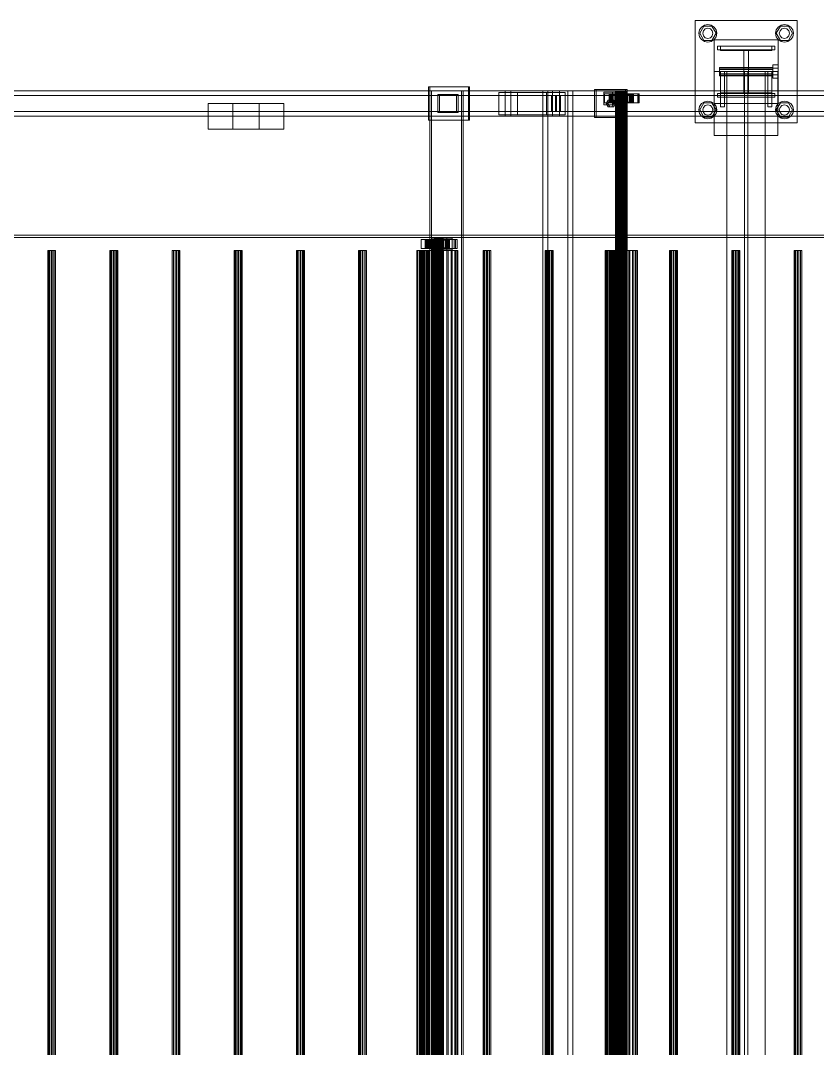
# Model space of a CAD drawing. Header units: millimetres. Extents: x -1970 to 59977, y -50268 to 6837.
# Drawn here: x 29023 to 30272, y -18000 to -16390 of the extents above; entities that cross this region are included whole.
import ezdxf

# ---------------------------------------------------------------- set-up
doc = ezdxf.new("R2010")
doc.units = ezdxf.units.MM
doc.layers.add('superior_C03', color=7, linetype='Continuous', lineweight=0)

msp = doc.modelspace()

# ---------------------------------------------------------------- linework, layer by layer
at = {"layer": 'superior_C03'}
for p, q in [((30080.182, -16550), (30080.182, -16390)), ((30080.182, -16390), (30240.182, -16390)), ((30086.182, -16410), (30087.247, -16404.642)), ((30087.247, -16404.642), (30090.282, -16400.101)), ((30087.382, -16410), (30093.782, -16398.915)), ((30090.282, -16400.101), (30094.824, -16397.066)), ((30093.254, -16406), (30096.182, -16403.072)), ((30093.782, -16398.915), (30106.582, -16398.915)), ((30094.824, -16397.066), (30100.182, -16396)), ((30096.182, -16403.072), (30100.182, -16402)), ((30100.182, -16396), (30105.539, -16397.066)), ((30100.182, -16402), (30104.182, -16403.072)), ((30104.182, -16403.072), (30107.11, -16406)), ((30105.539, -16397.066), (30110.081, -16400.101)), ((30106.582, -16398.915), (30112.982, -16410)), ((30110.081, -16400.101), (30113.116, -16404.642)), ((30113.116, -16404.642), (30114.182, -16410)), ((30206.182, -16410), (30207.247, -16404.642)), ((30207.247, -16404.642), (30210.282, -16400.101)), ((30207.382, -16410), (30213.782, -16398.915)), ((30210.282, -16400.101), (30214.824, -16397.066)), ((30213.254, -16406), (30216.182, -16403.072)), ((30213.782, -16398.915), (30226.582, -16398.915)), ((30214.824, -16397.066), (30220.182, -16396)), ((30216.182, -16403.072), (30220.182, -16402)), ((30220.182, -16396), (30225.539, -16397.066)), ((30220.182, -16402), (30224.182, -16403.072)), ((30224.182, -16403.072), (30227.11, -16406)), ((30225.539, -16397.066), (30230.081, -16400.101)), ((30226.582, -16398.915), (30232.982, -16410)), ((30230.081, -16400.101), (30233.116, -16404.642)), ((30233.116, -16404.642), (30234.182, -16410)), ((30240.182, -16390), (30240.182, -16550)), ((30087.247, -16415.358), (30086.182, -16410)), ((30090.282, -16419.899), (30087.247, -16415.358)), ((30093.782, -16421.085), (30087.382, -16410)), ((30094.824, -16422.934), (30090.282, -16419.899)), ((30092.182, -16410), (30093.254, -16406)), ((30093.254, -16414), (30092.182, -16410)), ((30096.182, -16416.928), (30093.254, -16414)), ((30106.582, -16421.085), (30093.782, -16421.085)), ((30100.182, -16418), (30096.182, -16416.928)), ((30104.182, -16416.928), (30100.182, -16418)), ((30107.11, -16414), (30104.182, -16416.928)), ((30110.081, -16419.899), (30105.539, -16422.934)), ((30112.982, -16410), (30106.582, -16421.085)), ((30107.11, -16406), (30108.182, -16410)), ((30108.182, -16410), (30107.11, -16414)), ((30113.116, -16415.358), (30110.081, -16419.899)), ((30110.182, -16520), (30110.182, -16420)), ((30110.182, -16420), (30210.182, -16420)), ((30114.182, -16410), (30113.116, -16415.358)), ((30207.247, -16415.358), (30206.182, -16410)), ((30210.282, -16419.899), (30207.247, -16415.358)), ((30213.782, -16421.085), (30207.382, -16410)), ((30210.182, -16420), (30210.182, -16520)), ((30214.824, -16422.934), (30210.282, -16419.899)), ((30212.182, -16410), (30213.254, -16406)), ((30213.254, -16414), (30212.182, -16410)), ((30216.182, -16416.928), (30213.254, -16414)), ((30226.582, -16421.085), (30213.782, -16421.085)), ((30220.182, -16418), (30216.182, -16416.928)), ((30224.182, -16416.928), (30220.182, -16418)), ((30227.11, -16414), (30224.182, -16416.928)), ((30230.081, -16419.899), (30225.539, -16422.934)), ((30232.982, -16410), (30226.582, -16421.085)), ((30227.11, -16406), (30228.182, -16410)), ((30228.182, -16410), (30227.11, -16414)), ((30233.116, -16415.358), (30230.081, -16419.899)), ((30234.182, -16410), (30233.116, -16415.358)), ((30100.182, -16424), (30094.824, -16422.934)), ((30105.539, -16422.934), (30100.182, -16424)), ((30115.182, -16430), (30205.182, -16430)), ((30115.182, -16436), (30115.182, -16430)), ((30115.182, -16436), (30205.182, -16436)), ((30120.182, -16437), (30120.182, -16430)), ((30120.182, -16430), (30200.182, -16430)), ((30200.182, -16437), (30120.182, -16437)), ((30156.682, -16503), (30156.682, -16437)), ((30156.682, -16437), (30163.682, -16437)), ((30163.682, -16437), (30163.682, -16503)), ((30200.182, -16430), (30200.182, -16437)), ((30205.182, -16436), (30205.182, -16430)), ((30220.182, -16424), (30214.824, -16422.934)), ((30225.539, -16422.934), (30220.182, -16424)), ((30109.957, -16570), (30109.957, -16470)), ((30109.957, -16470), (30209.957, -16470)), ((30118.182, -16464.457), (30118.182, -16463.6)), ((30202.182, -16463.6), (30118.182, -16463.6)), ((30118.182, -16464.457), (30118.182, -16466.8)), ((30118.182, -16464.457), (30202.182, -16464.457)), ((30118.182, -16466.8), (30118.182, -16470)), ((30118.182, -16466.8), (30202.182, -16466.8)), ((30118.182, -16470), (30118.182, -16473.2)), ((30118.182, -16470), (30202.182, -16470)), ((30120.182, -16470), (30120.182, -16525)), ((30120.182, -16470), (30126.182, -16470)), ((30126.182, -16470), (30126.182, -16525)), ((30190.182, -16470), (30130.182, -16470)), ((30130.182, -16470), (30130.182, -19530)), ((30162.682, -16470), (30157.682, -16470)), ((30157.682, -16470), (30157.682, -19530)), ((30162.682, -19530), (30162.682, -16470)), ((30190.182, -19530), (30190.182, -16470)), ((30194.182, -16470), (30194.182, -16525)), ((30194.182, -16470), (30200.182, -16470)), ((30200.182, -16470), (30200.182, -16525)), ((30202.182, -16464.8), (30202.182, -16459.6)), ((30210.182, -16459.6), (30202.182, -16459.6)), ((30202.182, -16463.6), (30202.182, -16464.457)), ((30202.182, -16464.457), (30202.182, -16466.8)), ((30202.182, -16464.8), (30202.182, -16475.2)), ((30202.182, -16464.8), (30210.182, -16464.8)), ((30202.182, -16466.8), (30202.182, -16470)), ((30202.182, -16470), (30202.182, -16473.2)), ((30209.957, -16470), (30209.957, -16570)), ((30210.182, -16459.6), (30210.182, -16464.8)), ((30210.182, -16464.8), (30210.182, -16475.2)), ((30118.182, -16473.2), (30118.182, -16475.543)), ((30118.182, -16473.2), (30202.182, -16473.2)), ((30118.182, -16475.543), (30118.182, -16476.4)), ((30118.182, -16475.543), (30202.182, -16475.543)), ((30118.182, -16476.4), (30202.182, -16476.4)), ((30202.182, -16473.2), (30202.182, -16475.543)), ((30202.182, -16475.2), (30202.182, -16480.4)), ((30202.182, -16475.2), (30210.182, -16475.2)), ((30202.182, -16475.543), (30202.182, -16476.4)), ((30202.182, -16480.4), (30210.182, -16480.4)), ((30210.182, -16475.2), (30210.182, -16480.4)), ((38691.362, -16500), (27582.557, -16500)), ((27583.456, -16500), (38692.26, -16500)), ((29782.73, -16500), (28613.383, -16500)), ((28622.366, -16500), (29791.713, -16500)), ((29856.616, -16500), (28687.268, -16500)), ((28698.497, -16500), (29867.845, -16500)), ((29725.089, -16494), (29662.724, -16494)), ((29662.724, -16494), (29662.724, -16546)), ((29664.52, -16494), (29662.724, -16494)), ((29664.52, -16546), (29664.52, -16494)), ((29664.52, -16494), (29726.886, -16494)), ((29714.166, -16500), (29664.664, -16500)), ((29664.664, -16500), (29664.664, -19500)), ((29667.359, -16500), (29664.664, -16500)), ((29667.359, -19500), (29667.359, -16500)), ((29667.359, -16500), (29716.861, -16500)), ((29714.166, -19500), (29714.166, -16500)), ((29714.166, -16500), (29716.861, -16500)), ((29716.861, -16500), (29716.861, -19500)), ((29725.089, -16546), (29725.089, -16494)), ((29725.089, -16494), (29726.886, -16494)), ((29726.886, -16494), (29726.886, -16546)), ((29801.839, -16502.5), (29772.605, -16502.5)), ((29772.605, -16502.5), (29772.605, -16537.5)), ((29847.614, -16502.5), (29772.605, -16502.5)), ((29782.73, -16500), (29782.73, -16540)), ((29791.713, -16500), (29782.73, -16500)), ((30952.078, -16500), (29782.73, -16500)), ((29791.713, -16540), (29791.713, -16500)), ((29791.713, -16500), (30961.061, -16500)), ((29801.839, -16537.5), (29801.839, -16502.5)), ((29801.839, -16502.5), (29876.847, -16502.5)), ((29880.597, -16500), (29841.618, -16500)), ((29841.618, -16500), (29841.618, -19500)), ((29849.479, -16500), (29841.618, -16500)), ((29847.614, -16537.5), (29847.614, -16502.5)), ((29847.614, -16502.5), (29876.847, -16502.5)), ((29849.479, -19500), (29849.479, -16500)), ((29849.479, -16500), (29888.457, -16500)), ((29856.616, -16500), (29856.616, -16540)), ((29867.845, -16500), (29856.616, -16500)), ((31025.964, -16500), (29856.616, -16500)), ((29867.845, -16540), (29867.845, -16500)), ((29867.845, -16500), (31037.193, -16500)), ((29876.847, -16502.5), (29876.847, -16537.5)), ((29880.597, -19500), (29880.597, -16500)), ((29880.597, -16500), (29888.457, -16500)), ((29888.457, -16500), (29888.457, -19500)), ((29971.09, -16498), (29922.367, -16498)), ((29922.367, -16498), (29922.367, -16542)), ((29925.062, -16498), (29922.367, -16498)), ((29925.062, -16542), (29925.062, -16498)), ((29925.062, -16498), (29973.784, -16498)), ((29956.473, -16502), (29936.984, -16502)), ((29936.984, -16502), (29936.984, -16522)), ((29950.997, -16502), (29936.984, -16502)), ((29950.997, -16522), (29950.997, -16502)), ((29950.997, -16502), (29970.486, -16502)), ((29955.954, -16500), (29955.565, -16500)), ((29955.565, -16500), (29955.789, -16500)), ((29955.565, -19500), (29955.565, -16500)), ((29955.789, -16500), (29956.611, -16500)), ((29955.789, -19500), (29955.789, -16500)), ((29956.929, -16500), (29955.954, -16500)), ((29955.954, -19500), (29955.954, -16500)), ((29956.473, -16522), (29956.473, -16502)), ((29956.473, -16502), (29970.486, -16502)), ((29956.611, -16500), (29957.975, -16500)), ((29956.611, -19500), (29956.611, -16500)), ((29958.424, -16500), (29956.929, -16500)), ((29956.929, -19500), (29956.929, -16500)), ((29957.975, -16500), (29959.787, -16500)), ((29957.975, -19500), (29957.975, -16500)), ((29960.337, -16500), (29958.424, -16500)), ((29958.424, -19500), (29958.424, -16500)), ((29959.787, -16500), (29961.925, -16500)), ((29959.787, -19500), (29959.787, -16500)), ((29962.538, -16500), (29960.337, -16500)), ((29960.337, -19500), (29960.337, -16500)), ((29961.925, -16500), (29964.242, -16500)), ((29961.925, -19500), (29961.925, -16500)), ((29964.877, -16500), (29962.538, -16500)), ((29962.538, -19500), (29962.538, -16500)), ((29964.242, -16500), (29966.581, -16500)), ((29964.242, -19500), (29964.242, -16500)), ((29967.194, -16500), (29964.877, -16500)), ((29964.877, -19500), (29964.877, -16500)), ((29966.581, -16500), (29968.782, -16500)), ((29966.581, -19500), (29966.581, -16500)), ((29969.332, -16500), (29967.194, -16500)), ((29967.194, -19500), (29967.194, -16500)), ((29968.782, -16500), (29970.695, -16500)), ((29968.782, -19500), (29968.782, -16500)), ((29971.144, -16500), (29969.332, -16500)), ((29969.332, -19500), (29969.332, -16500)), ((29970.486, -16502), (29970.486, -16522)), ((29970.695, -16500), (29972.19, -16500)), ((29970.695, -19500), (29970.695, -16500)), ((29971.09, -16542), (29971.09, -16498)), ((29971.09, -16498), (29973.784, -16498)), ((29972.508, -16500), (29971.144, -16500)), ((29971.144, -19500), (29971.144, -16500)), ((29972.19, -16500), (29973.165, -16500)), ((29972.19, -19500), (29972.19, -16500)), ((29973.33, -16500), (29972.508, -16500)), ((29972.508, -19500), (29972.508, -16500)), ((29973.165, -16500), (29973.554, -16500)), ((29973.165, -19500), (29973.165, -16500)), ((29973.554, -16500), (29973.33, -16500)), ((29973.33, -16500), (29973.33, -19500)), ((29973.554, -19500), (29973.554, -16500)), ((29973.784, -16498), (29973.784, -16542)), ((28617.2, -16507.5), (29861.556, -16507.5)), ((29862.904, -16507.5), (28618.548, -16507.5)), ((29706.277, -16506), (29677.044, -16506)), ((29677.044, -16506), (29677.044, -16534)), ((29679.739, -16506), (29677.044, -16506)), ((29679.739, -16534), (29679.739, -16506)), ((29679.739, -16506), (29708.972, -16506)), ((29706.277, -16534), (29706.277, -16506)), ((29706.277, -16506), (29708.972, -16506)), ((29708.972, -16506), (29708.972, -16534)), ((29855.066, -16507.5), (29869.395, -16507.5)), ((29855.066, -16532.5), (29855.066, -16507.5)), ((30949.405, -16507.5), (29855.066, -16507.5)), ((29861.556, -16532.5), (29861.556, -16507.5)), ((29861.556, -16507.5), (29862.904, -16507.5)), ((29862.904, -16507.5), (29862.904, -16532.5)), ((29869.395, -16507.5), (29869.395, -16532.5)), ((29869.395, -16507.5), (30963.734, -16507.5)), ((29950.099, -16505), (29938.405, -16505)), ((29938.405, -16505), (29938.405, -16519)), ((29947.838, -16505), (29938.405, -16505)), ((29940.881, -16520), (29943.805, -16514.804)), ((29946.5, -16514.804), (29943.576, -16520)), ((29943.805, -16514.804), (29949.652, -16514.804)), ((29946.5, -16514.804), (29943.805, -16514.804)), ((29946.392, -16506), (29945.571, -16506)), ((29945.571, -16506), (29955.565, -16506)), ((29945.571, -16518), (29945.571, -16506)), ((29945.571, -16506), (29946.045, -16506)), ((29955.565, -16518), (29945.571, -16518)), ((29945.571, -16518), (29946.392, -16518)), ((29946.045, -16518), (29945.571, -16518)), ((29946.045, -16506), (29955.789, -16506)), ((29946.045, -16518), (29946.045, -16506)), ((29946.045, -16506), (29947.78, -16506)), ((29955.789, -16518), (29946.045, -16518)), ((29947.78, -16518), (29946.045, -16518)), ((29991.014, -16505), (29946.189, -16505)), ((29946.189, -16505), (29946.189, -16519)), ((29947.986, -16505), (29946.189, -16505)), ((29948.45, -16506), (29946.392, -16506)), ((29946.392, -16506), (29955.954, -16506)), ((29946.392, -16518), (29946.392, -16506)), ((29955.954, -16518), (29946.392, -16518)), ((29946.392, -16518), (29948.45, -16518)), ((29952.346, -16514.804), (29946.5, -16514.804)), ((29947.78, -16506), (29956.611, -16506)), ((29947.78, -16518), (29947.78, -16506)), ((29947.78, -16506), (29950.659, -16506)), ((29956.611, -16518), (29947.78, -16518)), ((29950.659, -16518), (29947.78, -16518)), ((29947.838, -16519), (29947.838, -16505)), ((29947.838, -16505), (29959.531, -16505)), ((29947.986, -16519), (29947.986, -16505)), ((29947.986, -16505), (29992.811, -16505)), ((29951.607, -16506), (29948.45, -16506)), ((29948.45, -16506), (29956.929, -16506)), ((29948.45, -16518), (29948.45, -16506)), ((29956.929, -16518), (29948.45, -16518)), ((29948.45, -16518), (29951.607, -16518)), ((29949.652, -16514.804), (29952.575, -16520)), ((29952.346, -16514.804), (29949.652, -16514.804)), ((29950.099, -16519), (29950.099, -16505)), ((29950.099, -16505), (29959.531, -16505)), ((29950.659, -16506), (29957.975, -16506)), ((29950.659, -16518), (29950.659, -16506)), ((29950.659, -16506), (29954.485, -16506)), ((29957.975, -16518), (29950.659, -16518)), ((29954.485, -16518), (29950.659, -16518)), ((29955.646, -16506), (29951.607, -16506)), ((29951.607, -16506), (29958.424, -16506)), ((29951.607, -16518), (29951.607, -16506)), ((29958.424, -16518), (29951.607, -16518)), ((29951.607, -16518), (29955.646, -16518)), ((29955.27, -16520), (29952.346, -16514.804)), ((29954.485, -16506), (29959.787, -16506)), ((29954.485, -16518), (29954.485, -16506)), ((29954.485, -16506), (29958.997, -16506)), ((29959.787, -16518), (29954.485, -16518)), ((29958.997, -16518), (29954.485, -16518)), ((29955.565, -16506), (29955.954, -16506)), ((29955.565, -16506), (29955.565, -16518)), ((29955.789, -16506), (29955.565, -16506)), ((29955.954, -16518), (29955.565, -16518)), ((29955.565, -16518), (29955.789, -16518)), ((29960.293, -16506), (29955.646, -16506)), ((29955.646, -16506), (29960.337, -16506)), ((29955.646, -16518), (29955.646, -16506)), ((29960.337, -16518), (29955.646, -16518)), ((29955.646, -16518), (29960.293, -16518)), ((29955.789, -16506), (29955.789, -16518)), ((29956.611, -16506), (29955.789, -16506)), ((29955.789, -16518), (29956.611, -16518)), ((29955.954, -16506), (29956.929, -16506)), ((29955.954, -16506), (29955.954, -16518)), ((29956.929, -16518), (29955.954, -16518)), ((29956.611, -16506), (29956.611, -16518)), ((29957.975, -16506), (29956.611, -16506)), ((29956.611, -16518), (29957.975, -16518)), ((29956.929, -16506), (29958.424, -16506)), ((29956.929, -16506), (29956.929, -16518)), ((29958.424, -16518), (29956.929, -16518)), ((29957.975, -16506), (29957.975, -16518)), ((29959.787, -16506), (29957.975, -16506)), ((29957.975, -16518), (29959.787, -16518)), ((29958.424, -16506), (29960.337, -16506)), ((29958.424, -16506), (29958.424, -16518)), ((29960.337, -16518), (29958.424, -16518)), ((29958.997, -16506), (29961.925, -16506)), ((29958.997, -16518), (29958.997, -16506)), ((29958.997, -16506), (29963.889, -16506)), ((29961.925, -16518), (29958.997, -16518)), ((29963.889, -16518), (29958.997, -16518)), ((29959.531, -16505), (29959.531, -16519)), ((29959.787, -16506), (29959.787, -16518)), ((29961.925, -16506), (29959.787, -16506)), ((29959.787, -16518), (29961.925, -16518)), ((29965.23, -16506), (29960.293, -16506)), ((29960.293, -16506), (29962.538, -16506)), ((29960.293, -16518), (29960.293, -16506)), ((29962.538, -16518), (29960.293, -16518)), ((29960.293, -16518), (29965.23, -16518)), ((29960.337, -16506), (29962.538, -16506)), ((29960.337, -16506), (29960.337, -16518)), ((29962.538, -16518), (29960.337, -16518)), ((29961.925, -16506), (29961.925, -16518)), ((29964.242, -16506), (29961.925, -16506)), ((29961.925, -16518), (29964.242, -16518)), ((29962.538, -16506), (29964.877, -16506)), ((29962.538, -16506), (29962.538, -16518)), ((29964.877, -16518), (29962.538, -16518)), ((29963.889, -16506), (29964.242, -16506)), ((29963.889, -16518), (29963.889, -16506)), ((29963.889, -16506), (29968.826, -16506)), ((29964.242, -16518), (29963.889, -16518)), ((29968.826, -16518), (29963.889, -16518)), ((29964.242, -16506), (29964.242, -16518)), ((29966.581, -16506), (29964.242, -16506)), ((29964.242, -16518), (29966.581, -16518)), ((29965.23, -16506), (29964.877, -16506)), ((29964.877, -16506), (29967.194, -16506)), ((29964.877, -16506), (29964.877, -16518)), ((29967.194, -16518), (29964.877, -16518)), ((29964.877, -16518), (29965.23, -16518)), ((29970.122, -16506), (29965.23, -16506)), ((29965.23, -16518), (29965.23, -16506)), ((29965.23, -16518), (29970.122, -16518)), ((29968.826, -16506), (29966.581, -16506)), ((29966.581, -16506), (29966.581, -16518)), ((29968.782, -16506), (29966.581, -16506)), ((29966.581, -16518), (29968.826, -16518)), ((29966.581, -16518), (29968.782, -16518)), ((29970.122, -16506), (29967.194, -16506)), ((29967.194, -16506), (29969.332, -16506)), ((29967.194, -16506), (29967.194, -16518)), ((29969.332, -16518), (29967.194, -16518)), ((29967.194, -16518), (29970.122, -16518)), ((29973.473, -16506), (29968.782, -16506)), ((29968.782, -16506), (29968.782, -16518)), ((29970.695, -16506), (29968.782, -16506)), ((29968.782, -16518), (29973.473, -16518)), ((29968.782, -16518), (29970.695, -16518)), ((29968.826, -16518), (29968.826, -16506)), ((29968.826, -16506), (29973.473, -16506)), ((29973.473, -16518), (29968.826, -16518)), ((29974.634, -16506), (29969.332, -16506)), ((29969.332, -16506), (29971.144, -16506)), ((29969.332, -16506), (29969.332, -16518)), ((29971.144, -16518), (29969.332, -16518)), ((29969.332, -16518), (29974.634, -16518)), ((29981.281, -16505), (29969.588, -16505)), ((29969.588, -16505), (29969.588, -16519)), ((29979.02, -16505), (29969.588, -16505)), ((29974.634, -16506), (29970.122, -16506)), ((29970.122, -16518), (29970.122, -16506)), ((29970.122, -16518), (29974.634, -16518)), ((29977.512, -16506), (29970.695, -16506)), ((29970.695, -16506), (29970.695, -16518)), ((29972.19, -16506), (29970.695, -16506)), ((29970.695, -16518), (29977.512, -16518)), ((29970.695, -16518), (29972.19, -16518)), ((29978.46, -16506), (29971.144, -16506)), ((29971.144, -16506), (29972.508, -16506)), ((29971.144, -16506), (29971.144, -16518)), ((29972.508, -16518), (29971.144, -16518)), ((29971.144, -16518), (29978.46, -16518)), ((29980.669, -16506), (29972.19, -16506)), ((29972.19, -16506), (29972.19, -16518)), ((29973.165, -16506), (29972.19, -16506)), ((29972.19, -16518), (29980.669, -16518)), ((29972.19, -16518), (29973.165, -16518)), ((29981.339, -16506), (29972.508, -16506)), ((29972.508, -16506), (29973.33, -16506)), ((29972.508, -16506), (29972.508, -16518)), ((29973.33, -16518), (29972.508, -16518)), ((29972.508, -16518), (29981.339, -16518)), ((29982.727, -16506), (29973.165, -16506)), ((29973.165, -16506), (29973.165, -16518)), ((29973.554, -16506), (29973.165, -16506)), ((29973.165, -16518), (29982.727, -16518)), ((29973.165, -16518), (29973.554, -16518)), ((29973.33, -16506), (29983.074, -16506)), ((29973.33, -16518), (29973.33, -16506)), ((29973.33, -16506), (29973.554, -16506)), ((29983.074, -16518), (29973.33, -16518)), ((29973.554, -16518), (29973.33, -16518)), ((29973.473, -16518), (29973.473, -16506)), ((29973.473, -16506), (29977.512, -16506)), ((29977.512, -16518), (29973.473, -16518)), ((29983.548, -16506), (29973.554, -16506)), ((29973.554, -16506), (29973.554, -16518)), ((29973.554, -16518), (29983.548, -16518)), ((29978.46, -16506), (29974.634, -16506)), ((29974.634, -16518), (29974.634, -16506)), ((29974.634, -16518), (29978.46, -16518)), ((29977.512, -16518), (29977.512, -16506)), ((29977.512, -16506), (29980.669, -16506)), ((29980.669, -16518), (29977.512, -16518)), ((29981.339, -16506), (29978.46, -16506)), ((29978.46, -16518), (29978.46, -16506)), ((29978.46, -16518), (29981.339, -16518)), ((29979.02, -16519), (29979.02, -16505)), ((29979.02, -16505), (29990.714, -16505)), ((29980.669, -16518), (29980.669, -16506)), ((29980.669, -16506), (29982.727, -16506)), ((29982.727, -16518), (29980.669, -16518)), ((29981.281, -16519), (29981.281, -16505)), ((29981.281, -16505), (29990.714, -16505)), ((29983.074, -16506), (29981.339, -16506)), ((29981.339, -16518), (29981.339, -16506)), ((29981.339, -16518), (29983.074, -16518)), ((29982.727, -16518), (29982.727, -16506)), ((29982.727, -16506), (29983.548, -16506)), ((29983.548, -16518), (29982.727, -16518)), ((29983.074, -16506), (29983.074, -16518)), ((29983.548, -16506), (29983.074, -16506)), ((29983.074, -16518), (29983.548, -16518)), ((29983.548, -16518), (29983.548, -16506)), ((29990.714, -16505), (29990.714, -16519)), ((29991.014, -16519), (29991.014, -16505)), ((29991.014, -16505), (29992.811, -16505)), ((29992.811, -16505), (29992.811, -16519)), ((30090.282, -16520.101), (30094.824, -16517.066)), ((30094.824, -16517.066), (30100.182, -16516)), ((30100.182, -16516), (30105.539, -16517.066)), ((30105.539, -16517.066), (30110.081, -16520.101)), ((30115.182, -16504), (30205.182, -16504)), ((30115.182, -16510), (30115.182, -16504)), ((30115.182, -16510), (30205.182, -16510)), ((30120.182, -16510), (30120.182, -16503)), ((30120.182, -16503), (30200.182, -16503)), ((30200.182, -16510), (30120.182, -16510)), ((30163.682, -16503), (30156.682, -16503)), ((30200.182, -16503), (30200.182, -16510)), ((30205.182, -16510), (30205.182, -16504)), ((30210.282, -16520.101), (30214.824, -16517.066)), ((30214.824, -16517.066), (30220.182, -16516)), ((30220.182, -16516), (30225.539, -16517.066)), ((30225.539, -16517.066), (30230.081, -16520.101)), ((28617.2, -16532.5), (29861.556, -16532.5)), ((28618.548, -16532.5), (29862.904, -16532.5)), ((29356.068, -16520), (29317.09, -16520)), ((29317.09, -16520), (29317.09, -16560)), ((29397.039, -16520), (29317.09, -16520)), ((29356.068, -16560), (29356.068, -16520)), ((29356.068, -16520), (29436.017, -16520)), ((29397.039, -16560), (29397.039, -16520)), ((29397.039, -16520), (29436.017, -16520)), ((29436.017, -16520), (29436.017, -16560)), ((29677.044, -16534), (29706.277, -16534)), ((29677.044, -16534), (29679.739, -16534)), ((29708.972, -16534), (29679.739, -16534)), ((29708.972, -16534), (29706.277, -16534)), ((29869.395, -16532.5), (29855.066, -16532.5)), ((29855.066, -16532.5), (30949.405, -16532.5)), ((29862.904, -16532.5), (29861.556, -16532.5)), ((29869.395, -16532.5), (30963.734, -16532.5)), ((29936.984, -16522), (29956.473, -16522)), ((29936.984, -16522), (29950.997, -16522)), ((29938.405, -16519), (29950.099, -16519)), ((29938.405, -16519), (29947.838, -16519)), ((29943.805, -16525.196), (29940.881, -16520)), ((29940.881, -16520), (29943.576, -16520)), ((29943.576, -16520), (29946.5, -16525.196)), ((29949.652, -16525.196), (29943.805, -16525.196)), ((29946.5, -16525.196), (29943.805, -16525.196)), ((29946.189, -16519), (29991.014, -16519)), ((29946.189, -16519), (29947.986, -16519)), ((29946.5, -16525.196), (29952.346, -16525.196)), ((29959.531, -16519), (29947.838, -16519)), ((29992.811, -16519), (29947.986, -16519)), ((29952.575, -16520), (29949.652, -16525.196)), ((29952.346, -16525.196), (29949.652, -16525.196)), ((29959.531, -16519), (29950.099, -16519)), ((29970.486, -16522), (29950.997, -16522)), ((29952.346, -16525.196), (29955.27, -16520)), ((29955.27, -16520), (29952.575, -16520)), ((29970.486, -16522), (29956.473, -16522)), ((29969.588, -16519), (29981.281, -16519)), ((29969.588, -16519), (29979.02, -16519)), ((29990.714, -16519), (29979.02, -16519)), ((29990.714, -16519), (29981.281, -16519)), ((29992.811, -16519), (29991.014, -16519)), ((30086.182, -16530), (30087.247, -16524.642)), ((30087.247, -16535.358), (30086.182, -16530)), ((30087.247, -16524.642), (30090.282, -16520.101)), ((30087.382, -16530), (30093.782, -16518.915)), ((30093.782, -16541.085), (30087.382, -16530)), ((30092.182, -16530), (30093.254, -16526)), ((30093.254, -16534), (30092.182, -16530)), ((30093.254, -16526), (30096.182, -16523.072)), ((30096.182, -16536.928), (30093.254, -16534)), ((30093.782, -16518.915), (30106.582, -16518.915)), ((30096.182, -16523.072), (30100.182, -16522)), ((30100.182, -16522), (30104.182, -16523.072)), ((30104.182, -16523.072), (30107.11, -16526)), ((30107.11, -16534), (30104.182, -16536.928)), ((30106.582, -16518.915), (30112.982, -16530)), ((30112.982, -16530), (30106.582, -16541.085)), ((30107.11, -16526), (30108.182, -16530)), ((30108.182, -16530), (30107.11, -16534)), ((30110.081, -16520.101), (30113.116, -16524.642)), ((30210.182, -16520), (30110.182, -16520)), ((30113.116, -16524.642), (30114.182, -16530)), ((30114.182, -16530), (30113.116, -16535.358)), ((30120.182, -16525), (30126.182, -16525)), ((30194.182, -16525), (30200.182, -16525)), ((30206.182, -16530), (30207.247, -16524.642)), ((30207.247, -16535.358), (30206.182, -16530)), ((30207.247, -16524.642), (30210.282, -16520.101)), ((30207.382, -16530), (30213.782, -16518.915)), ((30213.782, -16541.085), (30207.382, -16530)), ((30212.182, -16530), (30213.254, -16526)), ((30213.254, -16534), (30212.182, -16530)), ((30213.254, -16526), (30216.182, -16523.072)), ((30216.182, -16536.928), (30213.254, -16534)), ((30213.782, -16518.915), (30226.582, -16518.915)), ((30216.182, -16523.072), (30220.182, -16522)), ((30220.182, -16522), (30224.182, -16523.072)), ((30224.182, -16523.072), (30227.11, -16526)), ((30227.11, -16534), (30224.182, -16536.928)), ((30226.582, -16518.915), (30232.982, -16530)), ((30232.982, -16530), (30226.582, -16541.085)), ((30227.11, -16526), (30228.182, -16530)), ((30228.182, -16530), (30227.11, -16534)), ((30230.081, -16520.101), (30233.116, -16524.642)), ((30233.116, -16524.642), (30234.182, -16530)), ((30234.182, -16530), (30233.116, -16535.358)), ((28613.383, -16540), (29782.73, -16540)), ((28622.366, -16540), (29791.713, -16540)), ((28687.268, -16540), (29856.616, -16540)), ((28698.497, -16540), (29867.845, -16540)), ((29662.724, -16546), (29725.089, -16546)), ((29662.724, -16546), (29664.52, -16546)), ((29726.886, -16546), (29664.52, -16546)), ((29726.886, -16546), (29725.089, -16546)), ((29772.605, -16537.5), (29801.839, -16537.5)), ((29847.614, -16537.5), (29772.605, -16537.5)), ((29782.73, -16540), (29791.713, -16540)), ((29782.73, -16540), (30952.078, -16540)), ((29791.713, -16540), (30961.061, -16540)), ((29876.847, -16537.5), (29801.839, -16537.5)), ((29876.847, -16537.5), (29847.614, -16537.5)), ((29856.616, -16540), (29867.845, -16540)), ((29856.616, -16540), (31025.964, -16540)), ((29867.845, -16540), (31037.193, -16540)), ((29922.367, -16542), (29971.09, -16542)), ((29922.367, -16542), (29925.062, -16542)), ((29973.784, -16542), (29925.062, -16542)), ((29973.784, -16542), (29971.09, -16542)), ((30240.182, -16550), (30080.182, -16550)), ((30090.282, -16539.899), (30087.247, -16535.358)), ((30094.824, -16542.934), (30090.282, -16539.899)), ((30106.582, -16541.085), (30093.782, -16541.085)), ((30100.182, -16544), (30094.824, -16542.934)), ((30100.182, -16538), (30096.182, -16536.928)), ((30104.182, -16536.928), (30100.182, -16538)), ((30105.539, -16542.934), (30100.182, -16544)), ((30110.081, -16539.899), (30105.539, -16542.934)), ((30113.116, -16535.358), (30110.081, -16539.899)), ((30210.282, -16539.899), (30207.247, -16535.358)), ((30214.824, -16542.934), (30210.282, -16539.899)), ((30226.582, -16541.085), (30213.782, -16541.085)), ((30220.182, -16544), (30214.824, -16542.934)), ((30220.182, -16538), (30216.182, -16536.928)), ((30224.182, -16536.928), (30220.182, -16538)), ((30225.539, -16542.934), (30220.182, -16544)), ((30230.081, -16539.899), (30225.539, -16542.934)), ((30233.116, -16535.358), (30230.081, -16539.899)), ((29317.09, -16560), (29356.068, -16560)), ((29317.09, -16560), (29397.039, -16560)), ((29436.017, -16560), (29356.068, -16560)), ((29436.017, -16560), (29397.039, -16560)), ((30209.957, -16570), (30109.957, -16570)), ((27582.557, -16726), (38691.362, -16726)), ((38720.557, -16726), (27611.752, -16726)), ((38691.362, -16730), (27582.557, -16730)), ((38692.26, -16730), (27583.456, -16730)), ((27611.752, -16730), (38720.557, -16730)), ((29660.505, -16733), (29650.761, -16733)), ((29650.761, -16733), (29650.761, -16747)), ((29661.54, -16733), (29650.761, -16733)), ((29658.222, -16734), (29657.401, -16734)), ((29657.401, -16734), (29667.395, -16734)), ((29657.401, -16746), (29657.401, -16734)), ((29657.401, -16734), (29657.875, -16734)), ((29657.875, -16734), (29667.619, -16734)), ((29657.875, -16746), (29657.875, -16734)), ((29657.875, -16734), (29659.61, -16734)), ((29704.942, -16733), (29658.168, -16733)), ((29658.168, -16733), (29658.168, -16747)), ((29660.414, -16733), (29658.168, -16733)), ((29660.28, -16734), (29658.222, -16734)), ((29658.222, -16734), (29667.784, -16734)), ((29658.222, -16746), (29658.222, -16734)), ((29659.61, -16734), (29668.441, -16734)), ((29659.61, -16746), (29659.61, -16734)), ((29659.61, -16734), (29662.489, -16734)), ((29663.437, -16734), (29660.28, -16734)), ((29660.28, -16734), (29668.759, -16734)), ((29660.28, -16746), (29660.28, -16734)), ((29660.414, -16747), (29660.414, -16733)), ((29660.414, -16733), (29707.187, -16733)), ((29660.505, -16747), (29660.505, -16733)), ((29660.505, -16733), (29671.285, -16733)), ((29661.54, -16747), (29661.54, -16733)), ((29661.54, -16733), (29671.285, -16733)), ((29662.489, -16734), (29669.805, -16734)), ((29662.489, -16746), (29662.489, -16734)), ((29662.489, -16734), (29666.315, -16734)), ((29667.476, -16734), (29663.437, -16734)), ((29663.437, -16734), (29670.254, -16734)), ((29663.437, -16746), (29663.437, -16734)), ((29666.315, -16734), (29671.617, -16734)), ((29666.315, -16746), (29666.315, -16734)), ((29666.315, -16734), (29670.827, -16734)), ((29667.784, -16732), (29667.395, -16732)), ((29667.395, -16732), (29667.619, -16732)), ((29667.395, -19268), (29667.395, -16732)), ((29667.395, -16734), (29667.784, -16734)), ((29667.395, -16734), (29667.395, -16746)), ((29667.619, -16734), (29667.395, -16734)), ((29672.123, -16734), (29667.476, -16734)), ((29667.476, -16734), (29672.167, -16734)), ((29667.476, -16746), (29667.476, -16734)), ((29667.619, -16732), (29668.441, -16732)), ((29667.619, -19268), (29667.619, -16732)), ((29667.619, -16734), (29667.619, -16746)), ((29668.441, -16734), (29667.619, -16734)), ((29668.759, -16732), (29667.784, -16732)), ((29667.784, -19268), (29667.784, -16732)), ((29667.784, -16734), (29668.759, -16734)), ((29667.784, -16734), (29667.784, -16746)), ((29668.441, -16732), (29669.805, -16732)), ((29668.441, -19268), (29668.441, -16732)), ((29668.441, -16734), (29668.441, -16746)), ((29669.805, -16734), (29668.441, -16734)), ((29670.254, -16732), (29668.759, -16732)), ((29668.759, -19268), (29668.759, -16732)), ((29668.759, -16734), (29670.254, -16734)), ((29668.759, -16734), (29668.759, -16746)), ((29669.805, -16732), (29671.617, -16732)), ((29669.805, -19268), (29669.805, -16732)), ((29669.805, -16734), (29669.805, -16746)), ((29671.617, -16734), (29669.805, -16734)), ((29672.167, -16732), (29670.254, -16732)), ((29670.254, -19268), (29670.254, -16732)), ((29670.254, -16734), (29672.167, -16734)), ((29670.254, -16734), (29670.254, -16746)), ((29670.827, -16734), (29673.755, -16734)), ((29670.827, -16746), (29670.827, -16734)), ((29670.827, -16734), (29675.719, -16734)), ((29671.285, -16733), (29671.285, -16747)), ((29671.617, -16732), (29673.755, -16732)), ((29671.617, -19268), (29671.617, -16732)), ((29671.617, -16734), (29671.617, -16746)), ((29673.755, -16734), (29671.617, -16734)), ((29691.299, -16731), (29671.81, -16731)), ((29671.81, -16731), (29671.81, -16749)), ((29679.895, -16731), (29671.81, -16731)), ((29677.06, -16734), (29672.123, -16734)), ((29672.123, -16734), (29674.368, -16734)), ((29672.123, -16746), (29672.123, -16734)), ((29674.368, -16732), (29672.167, -16732)), ((29672.167, -19268), (29672.167, -16732)), ((29672.167, -16734), (29674.368, -16734)), ((29672.167, -16734), (29672.167, -16746)), ((29673.755, -16732), (29676.072, -16732)), ((29673.755, -19268), (29673.755, -16732)), ((29673.755, -16734), (29673.755, -16746)), ((29676.072, -16734), (29673.755, -16734)), ((29676.707, -16732), (29674.368, -16732)), ((29674.368, -19268), (29674.368, -16732)), ((29674.368, -16734), (29676.707, -16734)), ((29674.368, -16734), (29674.368, -16746)), ((29675.719, -16734), (29676.072, -16734)), ((29675.719, -16746), (29675.719, -16734)), ((29675.719, -16734), (29680.656, -16734)), ((29676.072, -16732), (29678.411, -16732)), ((29676.072, -19268), (29676.072, -16732)), ((29676.072, -16734), (29676.072, -16746)), ((29678.411, -16734), (29676.072, -16734)), ((29679.024, -16732), (29676.707, -16732)), ((29676.707, -19268), (29676.707, -16732)), ((29677.06, -16734), (29676.707, -16734)), ((29676.707, -16734), (29679.024, -16734)), ((29676.707, -16734), (29676.707, -16746)), ((29681.952, -16734), (29677.06, -16734)), ((29677.06, -16746), (29677.06, -16734)), ((29678.411, -16732), (29680.612, -16732)), ((29678.411, -19268), (29678.411, -16732)), ((29680.656, -16734), (29678.411, -16734)), ((29678.411, -16734), (29678.411, -16746)), ((29680.612, -16734), (29678.411, -16734)), ((29681.162, -16732), (29679.024, -16732)), ((29679.024, -19268), (29679.024, -16732)), ((29681.952, -16734), (29679.024, -16734)), ((29679.024, -16734), (29681.162, -16734)), ((29679.024, -16734), (29679.024, -16746)), ((29679.895, -16749), (29679.895, -16731)), ((29679.895, -16731), (29699.384, -16731)), ((29680.612, -16732), (29682.525, -16732)), ((29680.612, -19268), (29680.612, -16732)), ((29685.303, -16734), (29680.612, -16734)), ((29680.612, -16734), (29680.612, -16746)), ((29682.525, -16734), (29680.612, -16734)), ((29680.656, -16746), (29680.656, -16734)), ((29680.656, -16734), (29685.303, -16734)), ((29682.974, -16732), (29681.162, -16732)), ((29681.162, -19268), (29681.162, -16732)), ((29686.464, -16734), (29681.162, -16734)), ((29681.162, -16734), (29682.974, -16734)), ((29681.162, -16734), (29681.162, -16746)), ((29691.688, -16733), (29681.943, -16733)), ((29681.943, -16733), (29681.943, -16747)), ((29692.723, -16733), (29681.943, -16733)), ((29686.464, -16734), (29681.952, -16734)), ((29681.952, -16746), (29681.952, -16734)), ((29682.525, -16732), (29684.02, -16732)), ((29682.525, -19268), (29682.525, -16732)), ((29689.342, -16734), (29682.525, -16734)), ((29682.525, -16734), (29682.525, -16746)), ((29684.02, -16734), (29682.525, -16734)), ((29684.338, -16732), (29682.974, -16732)), ((29682.974, -19268), (29682.974, -16732)), ((29690.29, -16734), (29682.974, -16734)), ((29682.974, -16734), (29684.338, -16734)), ((29682.974, -16734), (29682.974, -16746)), ((29684.02, -16732), (29684.995, -16732)), ((29684.02, -19268), (29684.02, -16732)), ((29692.498, -16734), (29684.02, -16734)), ((29684.02, -16734), (29684.02, -16746)), ((29684.995, -16734), (29684.02, -16734)), ((29685.16, -16732), (29684.338, -16732)), ((29684.338, -19268), (29684.338, -16732)), ((29693.169, -16734), (29684.338, -16734)), ((29684.338, -16734), (29685.16, -16734)), ((29684.338, -16734), (29684.338, -16746)), ((29684.995, -16732), (29685.384, -16732)), ((29684.995, -19268), (29684.995, -16732)), ((29694.557, -16734), (29684.995, -16734)), ((29684.995, -16734), (29684.995, -16746)), ((29685.384, -16734), (29684.995, -16734)), ((29685.384, -16732), (29685.16, -16732)), ((29685.16, -16732), (29685.16, -19268)), ((29685.16, -16734), (29694.904, -16734)), ((29685.16, -16746), (29685.16, -16734)), ((29685.16, -16734), (29685.384, -16734)), ((29685.303, -16746), (29685.303, -16734)), ((29685.303, -16734), (29689.342, -16734)), ((29685.384, -19268), (29685.384, -16732)), ((29695.378, -16734), (29685.384, -16734)), ((29685.384, -16734), (29685.384, -16746)), ((29690.29, -16734), (29686.464, -16734)), ((29686.464, -16746), (29686.464, -16734)), ((29689.342, -16746), (29689.342, -16734)), ((29689.342, -16734), (29692.498, -16734)), ((29693.169, -16734), (29690.29, -16734)), ((29690.29, -16746), (29690.29, -16734)), ((29691.299, -16749), (29691.299, -16731)), ((29691.299, -16731), (29699.384, -16731)), ((29691.688, -16747), (29691.688, -16733)), ((29691.688, -16733), (29702.467, -16733)), ((29692.498, -16746), (29692.498, -16734)), ((29692.498, -16734), (29694.557, -16734)), ((29692.723, -16747), (29692.723, -16733)), ((29692.723, -16733), (29702.467, -16733)), ((29694.904, -16734), (29693.169, -16734)), ((29693.169, -16746), (29693.169, -16734)), ((29694.557, -16746), (29694.557, -16734)), ((29694.557, -16734), (29695.378, -16734)), ((29694.904, -16734), (29694.904, -16746)), ((29695.378, -16734), (29694.904, -16734)), ((29695.378, -16746), (29695.378, -16734)), ((29699.384, -16731), (29699.384, -16749)), ((29702.467, -16733), (29702.467, -16747)), ((29704.942, -16747), (29704.942, -16733)), ((29704.942, -16733), (29707.187, -16733)), ((29707.187, -16733), (29707.187, -16747)), ((29067.843, -16750), (29065.823, -16750)), ((29065.823, -16750), (29066.167, -16750)), ((29065.823, -16750), (29065.823, -19250)), ((29066.167, -16750), (29068.743, -16750)), ((29066.167, -16750), (29066.167, -19250)), ((29071.455, -16750), (29067.843, -16750)), ((29067.843, -16750), (29067.843, -19250)), ((29068.743, -16750), (29072.567, -16750)), ((29068.743, -16750), (29068.743, -19250)), ((29075.279, -16750), (29071.455, -16750)), ((29071.455, -16750), (29071.455, -19250)), ((29072.567, -16750), (29076.179, -16750)), ((29072.567, -16750), (29072.567, -19250)), ((29077.855, -16750), (29075.279, -16750)), ((29075.279, -16750), (29075.279, -19250)), ((29076.179, -16750), (29078.199, -16750)), ((29076.179, -16750), (29076.179, -19250)), ((29078.199, -16750), (29077.855, -16750)), ((29077.855, -16750), (29077.855, -19250)), ((29078.199, -19250), (29078.199, -16750)), ((29165.289, -16750), (29163.269, -16750)), ((29163.269, -16750), (29163.612, -16750)), ((29163.269, -16750), (29163.269, -19250)), ((29163.612, -16750), (29166.188, -16750)), ((29163.612, -16750), (29163.612, -19250)), ((29168.901, -16750), (29165.289, -16750)), ((29165.289, -16750), (29165.289, -19250)), ((29166.188, -16750), (29170.013, -16750)), ((29166.188, -16750), (29166.188, -19250)), ((29172.725, -16750), (29168.901, -16750)), ((29168.901, -16750), (29168.901, -19250)), ((29170.013, -16750), (29173.624, -16750)), ((29170.013, -16750), (29170.013, -19250)), ((29175.301, -16750), (29172.725, -16750)), ((29172.725, -16750), (29172.725, -19250)), ((29173.624, -16750), (29175.644, -16750)), ((29173.624, -16750), (29173.624, -19250)), ((29175.644, -16750), (29175.301, -16750)), ((29175.301, -16750), (29175.301, -19250)), ((29175.644, -19250), (29175.644, -16750)), ((29262.735, -16750), (29260.715, -16750)), ((29260.715, -16750), (29261.058, -16750)), ((29260.715, -16750), (29260.715, -19250)), ((29261.058, -16750), (29263.634, -16750)), ((29261.058, -16750), (29261.058, -19250)), ((29266.346, -16750), (29262.735, -16750)), ((29262.735, -16750), (29262.735, -19250)), ((29263.634, -16750), (29267.458, -16750)), ((29263.634, -16750), (29263.634, -19250)), ((29270.171, -16750), (29266.346, -16750)), ((29266.346, -16750), (29266.346, -19250)), ((29267.458, -16750), (29271.07, -16750)), ((29267.458, -16750), (29267.458, -19250)), ((29272.747, -16750), (29270.171, -16750)), ((29270.171, -16750), (29270.171, -19250)), ((29271.07, -16750), (29273.09, -16750)), ((29271.07, -16750), (29271.07, -19250)), ((29273.09, -16750), (29272.747, -16750)), ((29272.747, -16750), (29272.747, -19250)), ((29273.09, -19250), (29273.09, -16750)), ((29360.18, -16750), (29358.16, -16750)), ((29358.16, -16750), (29358.504, -16750)), ((29358.16, -16750), (29358.16, -19250)), ((29358.504, -16750), (29361.08, -16750)), ((29358.504, -16750), (29358.504, -19250)), ((29363.792, -16750), (29360.18, -16750)), ((29360.18, -16750), (29360.18, -19250)), ((29361.08, -16750), (29364.904, -16750)), ((29361.08, -16750), (29361.08, -19250)), ((29367.616, -16750), (29363.792, -16750)), ((29363.792, -16750), (29363.792, -19250)), ((29364.904, -16750), (29368.516, -16750)), ((29364.904, -16750), (29364.904, -19250)), ((29370.192, -16750), (29367.616, -16750)), ((29367.616, -16750), (29367.616, -19250)), ((29368.516, -16750), (29370.536, -16750)), ((29368.516, -16750), (29368.516, -19250)), ((29370.536, -16750), (29370.192, -16750)), ((29370.192, -16750), (29370.192, -19250)), ((29370.536, -19250), (29370.536, -16750)), ((29457.626, -16750), (29455.606, -16750)), ((29455.606, -16750), (29455.949, -16750)), ((29455.606, -16750), (29455.606, -19250)), ((29455.949, -16750), (29458.525, -16750)), ((29455.949, -16750), (29455.949, -19250)), ((29461.238, -16750), (29457.626, -16750)), ((29457.626, -16750), (29457.626, -19250)), ((29458.525, -16750), (29462.35, -16750)), ((29458.525, -16750), (29458.525, -19250)), ((29465.062, -16750), (29461.238, -16750)), ((29461.238, -16750), (29461.238, -19250)), ((29462.35, -16750), (29465.961, -16750)), ((29462.35, -16750), (29462.35, -19250)), ((29467.638, -16750), (29465.062, -16750)), ((29465.062, -16750), (29465.062, -19250)), ((29465.961, -16750), (29467.981, -16750)), ((29465.961, -16750), (29465.961, -19250)), ((29467.981, -16750), (29467.638, -16750)), ((29467.638, -16750), (29467.638, -19250)), ((29467.981, -19250), (29467.981, -16750)), ((29555.071, -16750), (29553.051, -16750)), ((29553.051, -16750), (29553.395, -16750)), ((29553.051, -16750), (29553.051, -19250)), ((29553.395, -16750), (29555.971, -16750)), ((29553.395, -16750), (29553.395, -19250)), ((29558.683, -16750), (29555.071, -16750)), ((29555.071, -16750), (29555.071, -19250)), ((29555.971, -16750), (29559.795, -16750)), ((29555.971, -16750), (29555.971, -19250)), ((29562.508, -16750), (29558.683, -16750)), ((29558.683, -16750), (29558.683, -19250)), ((29559.795, -16750), (29563.407, -16750)), ((29559.795, -16750), (29559.795, -19250)), ((29565.084, -16750), (29562.508, -16750)), ((29562.508, -16750), (29562.508, -19250)), ((29563.407, -16750), (29565.427, -16750)), ((29563.407, -16750), (29563.407, -19250)), ((29565.427, -16750), (29565.084, -16750)), ((29565.084, -16750), (29565.084, -19250)), ((29565.427, -19250), (29565.427, -16750)), ((29645.791, -16750), (29644.409, -16750)), ((29644.409, -16750), (29645.207, -16750)), ((29644.409, -19250), (29644.409, -16750)), ((29645.207, -16750), (29648.129, -16750)), ((29645.207, -19250), (29645.207, -16750)), ((29649.258, -16750), (29645.791, -16750)), ((29645.791, -19250), (29645.791, -16750)), ((29648.129, -16750), (29652.978, -16750)), ((29648.129, -19250), (29648.129, -16750)), ((29654.575, -16750), (29649.258, -16750)), ((29649.258, -19250), (29649.258, -16750)), ((29652.517, -16750), (29650.497, -16750)), ((29650.497, -16750), (29650.841, -16750)), ((29650.497, -16750), (29650.497, -19250)), ((29650.761, -16747), (29660.505, -16747)), ((29650.761, -16747), (29661.54, -16747)), ((29650.841, -16750), (29653.417, -16750)), ((29650.841, -16750), (29650.841, -19250)), ((29656.129, -16750), (29652.517, -16750)), ((29652.517, -16750), (29652.517, -19250)), ((29652.978, -16750), (29659.422, -16750)), ((29652.978, -19250), (29652.978, -16750)), ((29653.417, -16750), (29657.241, -16750)), ((29653.417, -16750), (29653.417, -19250)), ((29661.377, -16750), (29654.575, -16750)), ((29654.575, -19250), (29654.575, -16750)), ((29659.953, -16750), (29656.129, -16750)), ((29656.129, -16750), (29656.129, -19250)), ((29657.241, -16750), (29660.853, -16750)), ((29657.241, -16750), (29657.241, -19250)), ((29667.395, -16746), (29657.401, -16746)), ((29657.401, -16746), (29658.222, -16746)), ((29657.875, -16746), (29657.401, -16746)), ((29667.619, -16746), (29657.875, -16746)), ((29659.61, -16746), (29657.875, -16746)), ((29658.168, -16747), (29704.942, -16747)), ((29658.168, -16747), (29660.414, -16747)), ((29667.784, -16746), (29658.222, -16746)), ((29658.222, -16746), (29660.28, -16746)), ((29659.422, -16750), (29667.022, -16750)), ((29659.422, -19250), (29659.422, -16750)), ((29668.441, -16746), (29659.61, -16746)), ((29662.489, -16746), (29659.61, -16746)), ((29662.529, -16750), (29659.953, -16750)), ((29659.953, -16750), (29659.953, -19250)), ((29668.759, -16746), (29660.28, -16746)), ((29660.28, -16746), (29663.437, -16746)), ((29707.187, -16747), (29660.414, -16747)), ((29671.285, -16747), (29660.505, -16747)), ((29660.853, -16750), (29662.873, -16750)), ((29660.853, -16750), (29660.853, -19250)), ((29669.203, -16750), (29661.377, -16750)), ((29661.377, -19250), (29661.377, -16750)), ((29671.285, -16747), (29661.54, -16747)), ((29669.805, -16746), (29662.489, -16746)), ((29666.315, -16746), (29662.489, -16746)), ((29662.873, -16750), (29662.529, -16750)), ((29662.529, -16750), (29662.529, -19250)), ((29662.873, -19250), (29662.873, -16750)), ((29670.254, -16746), (29663.437, -16746)), ((29663.437, -16746), (29667.476, -16746)), ((29671.617, -16746), (29666.315, -16746)), ((29670.827, -16746), (29666.315, -16746)), ((29667.022, -16750), (29675.26, -16750)), ((29667.022, -19250), (29667.022, -16750)), ((29667.784, -16746), (29667.395, -16746)), ((29667.395, -16746), (29667.619, -16746)), ((29672.167, -16746), (29667.476, -16746)), ((29667.476, -16746), (29672.123, -16746)), ((29667.619, -16746), (29668.441, -16746)), ((29668.759, -16746), (29667.784, -16746)), ((29668.441, -16746), (29669.805, -16746)), ((29670.254, -16746), (29668.759, -16746)), ((29677.519, -16750), (29669.203, -16750)), ((29669.203, -19250), (29669.203, -16750)), ((29669.805, -16746), (29671.617, -16746)), ((29672.167, -16746), (29670.254, -16746)), ((29673.755, -16746), (29670.827, -16746)), ((29675.719, -16746), (29670.827, -16746)), ((29671.617, -16746), (29673.755, -16746)), ((29671.81, -16749), (29691.299, -16749)), ((29679.895, -16749), (29671.81, -16749)), ((29674.368, -16746), (29672.123, -16746)), ((29672.123, -16746), (29677.06, -16746)), ((29674.368, -16746), (29672.167, -16746)), ((29673.755, -16746), (29676.072, -16746)), ((29676.707, -16746), (29674.368, -16746)), ((29675.26, -16750), (29683.576, -16750)), ((29675.26, -19250), (29675.26, -16750)), ((29676.072, -16746), (29675.719, -16746)), ((29680.656, -16746), (29675.719, -16746)), ((29676.072, -16746), (29678.411, -16746)), ((29679.024, -16746), (29676.707, -16746)), ((29676.707, -16746), (29677.06, -16746)), ((29677.06, -16746), (29681.952, -16746)), ((29685.757, -16750), (29677.519, -16750)), ((29677.519, -19250), (29677.519, -16750)), ((29678.411, -16746), (29680.656, -16746)), ((29678.411, -16746), (29680.612, -16746)), ((29681.162, -16746), (29679.024, -16746)), ((29679.024, -16746), (29681.952, -16746)), ((29699.384, -16749), (29679.895, -16749)), ((29680.612, -16746), (29685.303, -16746)), ((29680.612, -16746), (29682.525, -16746)), ((29685.303, -16746), (29680.656, -16746)), ((29682.974, -16746), (29681.162, -16746)), ((29681.162, -16746), (29686.464, -16746)), ((29681.943, -16747), (29691.688, -16747)), ((29681.943, -16747), (29692.723, -16747)), ((29681.952, -16746), (29686.464, -16746)), ((29682.525, -16746), (29689.342, -16746)), ((29682.525, -16746), (29684.02, -16746)), ((29684.338, -16746), (29682.974, -16746)), ((29682.974, -16746), (29690.29, -16746)), ((29683.576, -16750), (29691.402, -16750)), ((29683.576, -19250), (29683.576, -16750)), ((29684.02, -16746), (29692.498, -16746)), ((29684.02, -16746), (29684.995, -16746)), ((29685.16, -16746), (29684.338, -16746)), ((29684.338, -16746), (29693.169, -16746)), ((29684.995, -16746), (29694.557, -16746)), ((29684.995, -16746), (29685.384, -16746)), ((29694.904, -16746), (29685.16, -16746)), ((29685.384, -16746), (29685.16, -16746)), ((29689.342, -16746), (29685.303, -16746)), ((29685.384, -16746), (29695.378, -16746)), ((29693.357, -16750), (29685.757, -16750)), ((29685.757, -19250), (29685.757, -16750)), ((29686.464, -16746), (29690.29, -16746)), ((29692.498, -16746), (29689.342, -16746)), ((29690.29, -16746), (29693.169, -16746)), ((29699.384, -16749), (29691.299, -16749)), ((29691.402, -16750), (29698.204, -16750)), ((29691.402, -19250), (29691.402, -16750)), ((29702.467, -16747), (29691.688, -16747)), ((29694.557, -16746), (29692.498, -16746)), ((29702.467, -16747), (29692.723, -16747)), ((29693.169, -16746), (29694.904, -16746)), ((29699.801, -16750), (29693.357, -16750)), ((29693.357, -19250), (29693.357, -16750)), ((29695.378, -16746), (29694.557, -16746)), ((29694.904, -16746), (29695.378, -16746)), ((29698.204, -16750), (29703.52, -16750)), ((29698.204, -19250), (29698.204, -16750)), ((29704.65, -16750), (29699.801, -16750)), ((29699.801, -19250), (29699.801, -16750)), ((29703.52, -16750), (29706.988, -16750)), ((29703.52, -19250), (29703.52, -16750)), ((29707.572, -16750), (29704.65, -16750)), ((29704.65, -19250), (29704.65, -16750)), ((29707.187, -16747), (29704.942, -16747)), ((29706.988, -16750), (29708.37, -16750)), ((29706.988, -19250), (29706.988, -16750)), ((29708.37, -16750), (29707.572, -16750)), ((29707.572, -16750), (29707.572, -19250)), ((29708.37, -19250), (29708.37, -16750)), ((29749.963, -16750), (29747.943, -16750)), ((29747.943, -16750), (29748.286, -16750)), ((29747.943, -16750), (29747.943, -19250)), ((29748.286, -16750), (29750.862, -16750)), ((29748.286, -16750), (29748.286, -19250)), ((29753.575, -16750), (29749.963, -16750)), ((29749.963, -16750), (29749.963, -19250)), ((29750.862, -16750), (29754.686, -16750)), ((29750.862, -16750), (29750.862, -19250)), ((29757.399, -16750), (29753.575, -16750)), ((29753.575, -16750), (29753.575, -19250)), ((29754.686, -16750), (29758.298, -16750)), ((29754.686, -16750), (29754.686, -19250)), ((29759.975, -16750), (29757.399, -16750)), ((29757.399, -16750), (29757.399, -19250)), ((29758.298, -16750), (29760.318, -16750)), ((29758.298, -16750), (29758.298, -19250)), ((29760.318, -16750), (29759.975, -16750)), ((29759.975, -16750), (29759.975, -19250)), ((29760.318, -19250), (29760.318, -16750)), ((29847.408, -16750), (29845.388, -16750)), ((29845.388, -16750), (29845.732, -16750)), ((29845.388, -16750), (29845.388, -19250)), ((29845.732, -16750), (29848.308, -16750)), ((29845.732, -16750), (29845.732, -19250)), ((29851.02, -16750), (29847.408, -16750)), ((29847.408, -16750), (29847.408, -19250)), ((29848.308, -16750), (29852.132, -16750)), ((29848.308, -16750), (29848.308, -19250)), ((29854.845, -16750), (29851.02, -16750)), ((29851.02, -16750), (29851.02, -19250)), ((29852.132, -16750), (29855.744, -16750)), ((29852.132, -16750), (29852.132, -19250)), ((29857.42, -16750), (29854.845, -16750)), ((29854.845, -16750), (29854.845, -19250)), ((29855.744, -16750), (29857.764, -16750)), ((29855.744, -16750), (29855.744, -19250)), ((29857.764, -16750), (29857.42, -16750)), ((29857.42, -16750), (29857.42, -19250)), ((29857.764, -19250), (29857.764, -16750)), ((29940.272, -16750), (29939.175, -16750)), ((29939.175, -16750), (29939.808, -16750)), ((29939.175, -19250), (29939.175, -16750)), ((29939.808, -16750), (29942.128, -16750)), ((29939.808, -19250), (29939.808, -16750)), ((29943.024, -16750), (29940.272, -16750)), ((29940.272, -19250), (29940.272, -16750)), ((29942.128, -16750), (29945.976, -16750)), ((29942.128, -19250), (29942.128, -16750)), ((29944.854, -16750), (29942.834, -16750)), ((29942.834, -16750), (29943.178, -16750)), ((29942.834, -16750), (29942.834, -19250)), ((29947.244, -16750), (29943.024, -16750)), ((29943.024, -19250), (29943.024, -16750)), ((29943.178, -16750), (29945.753, -16750)), ((29943.178, -16750), (29943.178, -19250)), ((29948.466, -16750), (29944.854, -16750)), ((29944.854, -16750), (29944.854, -19250)), ((29945.753, -16750), (29949.578, -16750)), ((29945.753, -16750), (29945.753, -19250)), ((29945.976, -16750), (29951.091, -16750)), ((29945.976, -19250), (29945.976, -16750)), ((29952.644, -16750), (29947.244, -16750)), ((29947.244, -19250), (29947.244, -16750)), ((29952.29, -16750), (29948.466, -16750)), ((29948.466, -16750), (29948.466, -19250)), ((29949.578, -16750), (29953.19, -16750)), ((29949.578, -16750), (29949.578, -19250)), ((29951.091, -16750), (29957.124, -16750)), ((29951.091, -19250), (29951.091, -16750)), ((29954.866, -16750), (29952.29, -16750)), ((29952.29, -16750), (29952.29, -19250)), ((29958.855, -16750), (29952.644, -16750)), ((29952.644, -19250), (29952.644, -16750)), ((29953.19, -16750), (29955.21, -16750)), ((29953.19, -16750), (29953.19, -19250)), ((29955.21, -16750), (29954.866, -16750)), ((29954.866, -16750), (29954.866, -19250)), ((29955.21, -19250), (29955.21, -16750)), ((29957.124, -16750), (29963.663, -16750)), ((29957.124, -19250), (29957.124, -16750)), ((29965.456, -16750), (29958.855, -16750)), ((29958.855, -19250), (29958.855, -16750)), ((29963.663, -16750), (29970.264, -16750)), ((29963.663, -19250), (29963.663, -16750)), ((29971.995, -16750), (29965.456, -16750)), ((29965.456, -19250), (29965.456, -16750)), ((29970.264, -16750), (29976.475, -16750)), ((29970.264, -19250), (29970.264, -16750)), ((29978.028, -16750), (29971.995, -16750)), ((29971.995, -19250), (29971.995, -16750)), ((29976.475, -16750), (29981.875, -16750)), ((29976.475, -19250), (29976.475, -16750)), ((29983.143, -16750), (29978.028, -16750)), ((29978.028, -19250), (29978.028, -16750)), ((29981.875, -16750), (29986.095, -16750)), ((29981.875, -19250), (29981.875, -16750)), ((29986.991, -16750), (29983.143, -16750)), ((29983.143, -19250), (29983.143, -16750)), ((29986.095, -16750), (29988.847, -16750)), ((29986.095, -19250), (29986.095, -16750)), ((29989.311, -16750), (29986.991, -16750)), ((29986.991, -19250), (29986.991, -16750)), ((29988.847, -16750), (29989.944, -16750)), ((29988.847, -19250), (29988.847, -16750)), ((29989.944, -16750), (29989.311, -16750)), ((29989.311, -16750), (29989.311, -19250)), ((29989.944, -19250), (29989.944, -16750)), ((30042.3, -16750), (30040.28, -16750)), ((30040.28, -16750), (30040.623, -16750)), ((30040.28, -16750), (30040.28, -19250)), ((30040.623, -16750), (30043.199, -16750)), ((30040.623, -16750), (30040.623, -19250)), ((30045.912, -16750), (30042.3, -16750)), ((30042.3, -16750), (30042.3, -19250)), ((30043.199, -16750), (30047.023, -16750)), ((30043.199, -16750), (30043.199, -19250)), ((30049.736, -16750), (30045.912, -16750)), ((30045.912, -16750), (30045.912, -19250)), ((30047.023, -16750), (30050.635, -16750)), ((30047.023, -16750), (30047.023, -19250)), ((30052.312, -16750), (30049.736, -16750)), ((30049.736, -16750), (30049.736, -19250)), ((30050.635, -16750), (30052.655, -16750)), ((30050.635, -16750), (30050.635, -19250)), ((30052.655, -16750), (30052.312, -16750)), ((30052.312, -16750), (30052.312, -19250)), ((30052.655, -19250), (30052.655, -16750)), ((30139.745, -16750), (30137.725, -16750)), ((30137.725, -16750), (30138.069, -16750)), ((30137.725, -16750), (30137.725, -19250)), ((30138.069, -16750), (30140.645, -16750)), ((30138.069, -16750), (30138.069, -19250)), ((30143.357, -16750), (30139.745, -16750)), ((30139.745, -16750), (30139.745, -19250)), ((30140.645, -16750), (30144.469, -16750)), ((30140.645, -16750), (30140.645, -19250)), ((30147.182, -16750), (30143.357, -16750)), ((30143.357, -16750), (30143.357, -19250)), ((30144.469, -16750), (30148.081, -16750)), ((30144.469, -16750), (30144.469, -19250)), ((30149.757, -16750), (30147.182, -16750)), ((30147.182, -16750), (30147.182, -19250)), ((30148.081, -16750), (30150.101, -16750)), ((30148.081, -16750), (30148.081, -19250)), ((30150.101, -16750), (30149.757, -16750)), ((30149.757, -16750), (30149.757, -19250)), ((30150.101, -19250), (30150.101, -16750)), ((30237.191, -16750), (30235.171, -16750)), ((30235.171, -16750), (30235.515, -16750)), ((30235.171, -16750), (30235.171, -19250)), ((30235.515, -16750), (30238.09, -16750)), ((30235.515, -16750), (30235.515, -19250)), ((30240.803, -16750), (30237.191, -16750)), ((30237.191, -16750), (30237.191, -19250)), ((30238.09, -16750), (30241.915, -16750)), ((30238.09, -16750), (30238.09, -19250)), ((30244.627, -16750), (30240.803, -16750)), ((30240.803, -16750), (30240.803, -19250)), ((30241.915, -16750), (30245.527, -16750)), ((30241.915, -16750), (30241.915, -19250)), ((30247.203, -16750), (30244.627, -16750)), ((30244.627, -16750), (30244.627, -19250)), ((30245.527, -16750), (30247.547, -16750)), ((30245.527, -16750), (30245.527, -19250)), ((30247.547, -16750), (30247.203, -16750)), ((30247.203, -16750), (30247.203, -19250)), ((30247.547, -19250), (30247.547, -16750))]:
    msp.add_line(p, q, dxfattribs=at)

doc.saveas('drawing.dxf')
